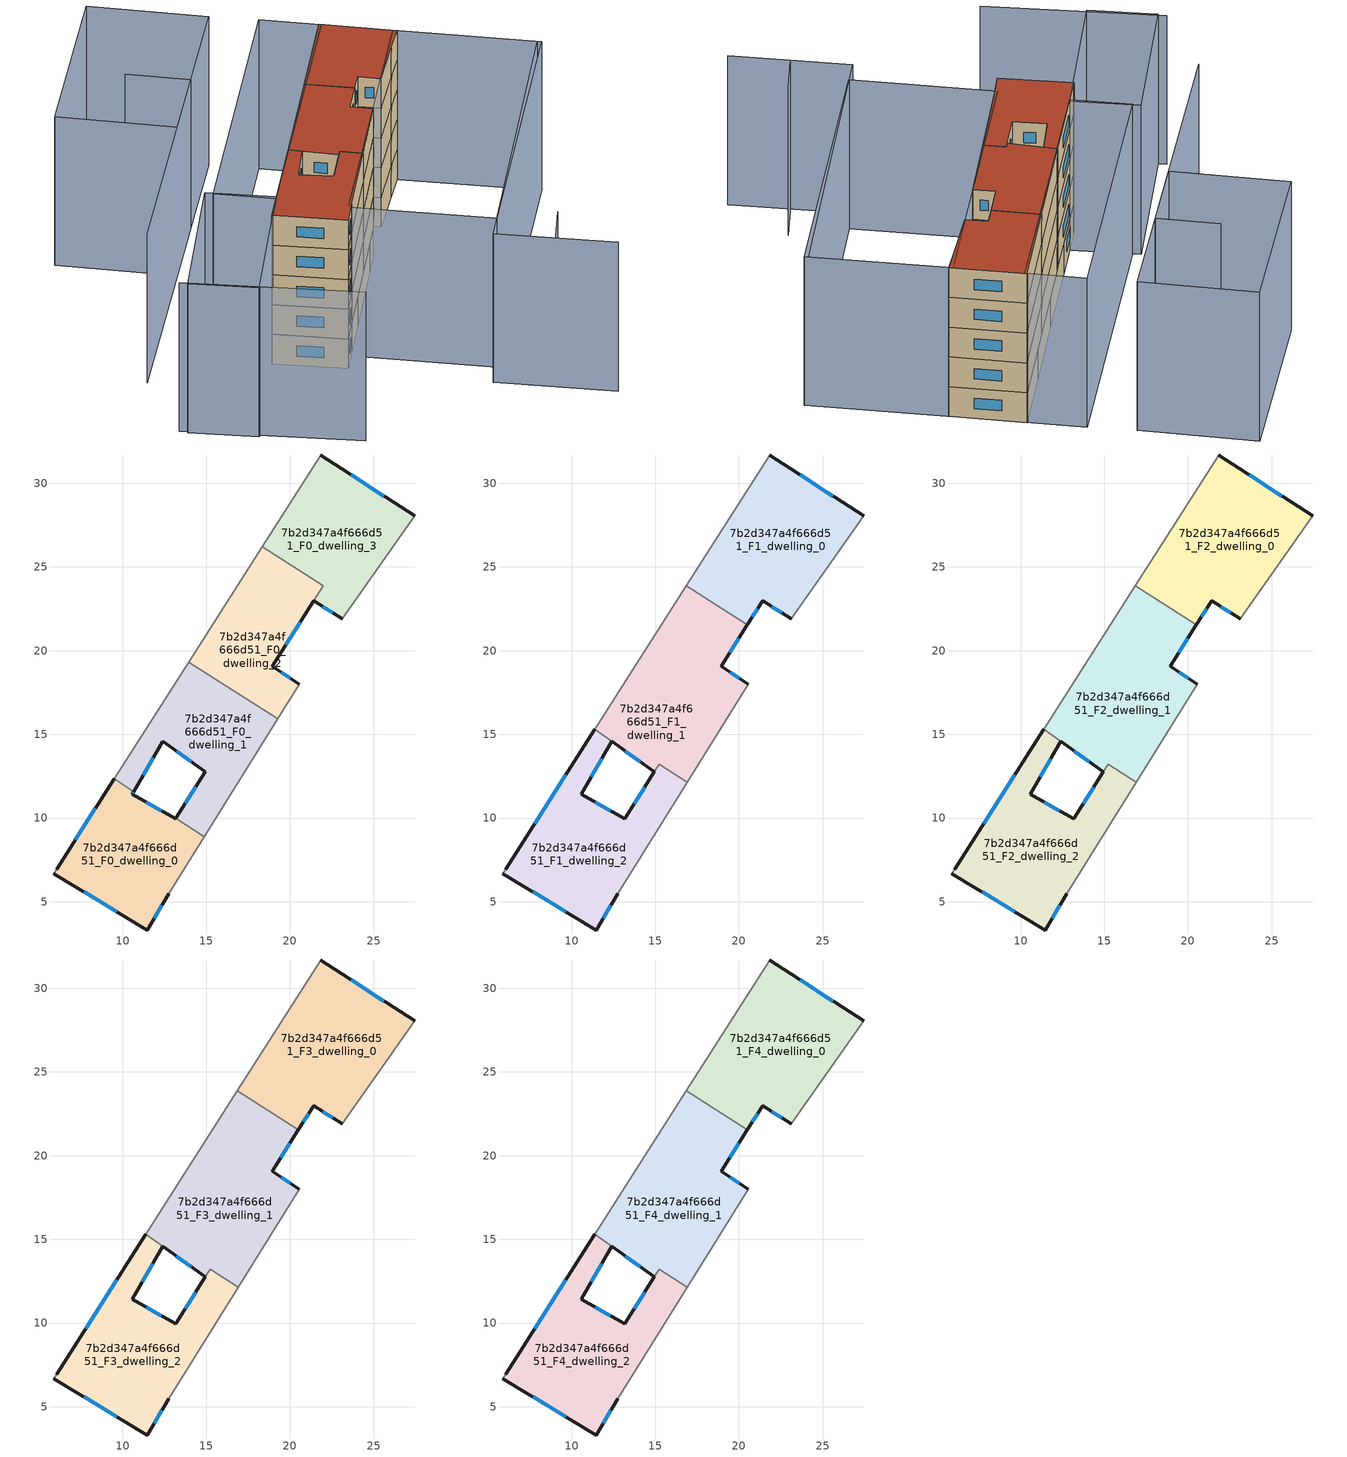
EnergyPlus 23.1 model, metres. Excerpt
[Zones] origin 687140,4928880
7b2d347a4f666d51_F0_dwelling_0
 floor ground (EU_floor_Construction): 13.19,9.98 14.9,8.89 12.78,5.48 11.47,3.31 5.91,6.68 6.06,6.94 9.5,12.33 10.67,11.58 10.58,11.43 13.17,9.95 z0
 wall outside (EU_wall_Construction): 9.5,12.33 6.06,6.94 / 13.19,9.98 13.17,9.95 10.58,11.43 10.67,11.58 / 5.91,6.68 11.47,3.31 12.78,5.48 z0:3
 wall adiabatic (EU_wall_Construction): 6.06,6.94 5.91,6.68 / 12.78,5.48 14.9,8.89 z0:3
 wall to 7b2d347a4f666d51_F0_dwelling_1 (EU_wall_Construction): 10.67,11.58 9.5,12.33 / 14.9,8.89 13.19,9.98 z0:3
 window (EU_Window_Construction): 8.38,10.58 7.18,8.69 / 10.61,11.48 10.65,11.53 / 12.33,10.43 11.42,10.95 / 11.9,4.01 12.35,4.77 / 7.72,5.58 9.66,4.4 z0.98:2.02
7b2d347a4f666d51_F0_dwelling_1
 floor ground (EU_floor_Construction): 19.27,15.93 14.9,8.89 13.19,9.98 14.94,12.76 12.4,14.58 10.67,11.58 9.5,12.33 13.95,19.32 z0
 wall outside (EU_wall_Construction): 10.67,11.58 12.4,14.58 14.94,12.76 13.19,9.98 z0:3
 wall adiabatic (EU_wall_Construction): 13.95,19.32 9.5,12.33 / 14.9,8.89 19.27,15.93 z0:3
 wall to 7b2d347a4f666d51_F0_dwelling_2 (EU_wall_Construction): 19.27,15.93 13.95,19.32 z0:3
 window (EU_Window_Construction): 13.22,13.99 14.12,13.35 / 11.23,12.56 11.84,13.6 / 14.37,11.86 13.76,10.89 z0.98:2.02
7b2d347a4f666d51_F0_dwelling_2
 floor ground (EU_floor_Construction): 21.98,23.88 18.95,19.07 20.56,18 19.27,15.93 13.95,19.32 18.34,26.2 z0
 wall outside (EU_wall_Construction): 20.56,18 18.95,19.07 z0:3
 wall adiabatic (EU_wall_Construction): 18.34,26.2 13.95,19.32 / 19.27,15.93 20.56,18 z0:3
 wall to 7b2d347a4f666d51_F0_dwelling_3 (EU_wall_Construction): 18.95,19.07 21.98,23.88 18.34,26.2 z0:3
 window (EU_Window_Construction): 20.03,18.35 19.47,18.72 z0.98:2.02
7b2d347a4f666d51_F0_dwelling_3
 floor ground (EU_floor_Construction): 27.44,28.05 25.89,25.84 23.11,21.9 21.42,22.98 18.94,19.07 21.98,23.88 18.34,26.2 21.83,31.69 z0
 wall outside (EU_wall_Construction): 27.44,28.05 21.83,31.69 / 18.94,19.07 21.42,22.98 23.11,21.9 z0:3
 wall adiabatic (EU_wall_Construction): 21.83,31.69 18.34,26.2 / 23.11,21.9 25.89,25.84 27.44,28.05 z0:3
 window (EU_Window_Construction): 25.62,29.23 23.66,30.5 / 21.97,22.63 22.56,22.25 / 19.75,20.34 20.61,21.71 z0.98:2.02
7b2d347a4f666d51_F1_dwelling_0
 floor to 7b2d347a4f666d51_F0_dwelling_3 (EU_floor_Construction): 27.44,28.05 25.89,25.84 23.11,21.9 21.42,22.98 20.51,21.55 21.98,23.88 18.34,26.2 21.83,31.69 z3
 floor to 7b2d347a4f666d51_F0_dwelling_2 (EU_floor_Construction): 21.98,23.88 20.51,21.55 16.86,23.88 18.34,26.2 z3
 wall outside (EU_wall_Construction): 27.44,28.05 21.83,31.69 / 20.51,21.55 21.42,22.98 23.11,21.9 z3:6
 wall to 7b2d347a4f666d51_F1_dwelling_1 (EU_wall_Construction): 16.86,23.88 20.51,21.55 z3:6
 wall adiabatic (EU_wall_Construction): 21.83,31.69 16.86,23.88 / 23.11,21.9 25.89,25.84 27.44,28.05 z3:6
 window (EU_Window_Construction): 25.62,29.23 23.66,30.5 / 21.97,22.63 22.56,22.25 / 20.81,22.01 21.12,22.51 z3.98:5.02
7b2d347a4f666d51_F1_dwelling_1
 floor outside (EU_floor_Construction): 14.94,12.76 12.39,14.58 11.39,15.3 z3
 floor to 7b2d347a4f666d51_F0_dwelling_1 (EU_floor_Construction): 19.27,15.93 16.92,12.14 15.23,13.21 14.94,12.76 11.39,15.3 11.49,15.46 13.95,19.32 z3
 floor to 7b2d347a4f666d51_F0_dwelling_2 (EU_floor_Construction): 20.51,21.55 20.33,21.27 18.94,19.07 20.56,18 19.27,15.93 13.95,19.32 16.86,23.88 z3
 wall outside (EU_wall_Construction): 20.56,18 18.94,19.07 20.51,21.55 / 12.39,14.58 14.94,12.76 z3:6
 wall adiabatic (EU_wall_Construction): 16.86,23.88 11.56,15.56 11.39,15.3 / 16.92,12.14 20.56,18 z3:6
 wall to 7b2d347a4f666d51_F1_dwelling_2 (EU_wall_Construction): 15.24,13.21 16.92,12.14 / 14.94,12.76 15.23,13.21 / 11.39,15.3 12.39,14.58 z3:6
 window (EU_Window_Construction): 19.45,19.88 20,20.74 / 20.03,18.35 19.47,18.72 / 13.22,13.98 14.11,13.35 z3.98:5.02
7b2d347a4f666d51_F1_dwelling_2
 floor to 7b2d347a4f666d51_F0_dwelling_0 (EU_floor_Construction): 13.19,9.98 14.9,8.89 12.78,5.48 11.47,3.31 5.91,6.68 6.06,6.94 9.5,12.33 10.67,11.58 10.58,11.43 13.17,9.95 z3
 floor to 7b2d347a4f666d51_F0_dwelling_1 (EU_floor_Construction): 16.92,12.14 14.9,8.89 13.19,9.98 15.24,13.21 z3; 12.39,14.58 10.67,11.58 9.5,12.33 11.39,15.29 z3
 wall outside (EU_wall_Construction): 5.91,6.68 11.47,3.31 12.78,5.48 / 11.39,15.29 6.06,6.94 / 14.95,12.76 13.17,9.95 10.58,11.43 12.39,14.58 z3:6
 wall adiabatic (EU_wall_Construction): 12.78,5.48 16.92,12.14 / 6.06,6.94 5.91,6.68 z3:6
 window (EU_Window_Construction): 11.17,12.45 11.8,13.55 / 12.33,10.43 11.42,10.95 / 11.9,4.01 12.35,4.77 / 7.72,5.58 9.66,4.4 / 9.66,12.58 7.8,9.66 / 14.37,11.84 13.75,10.86 z3.98:5.02
7b2d347a4f666d51_F2_dwelling_0
 floor to 7b2d347a4f666d51_F1_dwelling_0 (EU_floor_Construction): 27.44,28.05 25.89,25.84 23.11,21.9 21.42,22.98 20.51,21.55 16.86,23.88 21.83,31.69 z6
 wall outside (EU_wall_Construction): 27.44,28.05 21.83,31.69 / 20.51,21.55 21.42,22.98 23.11,21.9 z6:9
 wall to 7b2d347a4f666d51_F2_dwelling_1 (EU_wall_Construction): 16.86,23.88 20.51,21.55 z6:9
 wall adiabatic (EU_wall_Construction): 21.83,31.69 16.86,23.88 / 23.11,21.9 25.89,25.84 27.44,28.05 z6:9
 window (EU_Window_Construction): 25.62,29.23 23.66,30.5 / 21.97,22.63 22.56,22.25 / 20.81,22.01 21.12,22.51 z6.98:8.02
7b2d347a4f666d51_F2_dwelling_1
 floor to 7b2d347a4f666d51_F1_dwelling_1 (EU_floor_Construction): 20.51,21.55 18.94,19.07 20.56,18 16.92,12.14 15.23,13.21 14.94,12.76 12.39,14.58 11.39,15.3 11.56,15.56 16.86,23.88 z6
 wall outside (EU_wall_Construction): 20.56,18 18.94,19.07 20.51,21.55 / 12.39,14.58 14.94,12.76 z6:9
 wall adiabatic (EU_wall_Construction): 16.86,23.88 11.56,15.56 11.39,15.3 / 16.92,12.14 20.56,18 z6:9
 wall to 7b2d347a4f666d51_F2_dwelling_2 (EU_wall_Construction): 15.24,13.21 16.92,12.14 / 14.94,12.76 15.23,13.21 / 11.39,15.3 12.39,14.58 z6:9
 window (EU_Window_Construction): 19.45,19.88 20,20.74 / 20.03,18.35 19.47,18.72 / 13.22,13.98 14.11,13.35 z6.98:8.02
7b2d347a4f666d51_F2_dwelling_2
 floor to 7b2d347a4f666d51_F1_dwelling_2 (EU_floor_Construction): 15.24,13.21 16.92,12.14 12.78,5.48 11.47,3.31 5.91,6.68 6.06,6.94 11.39,15.29 12.39,14.58 10.58,11.43 13.17,9.95 z6
 wall outside (EU_wall_Construction): 5.91,6.68 11.47,3.31 12.78,5.48 / 11.39,15.29 6.06,6.94 / 14.95,12.76 13.17,9.95 10.58,11.43 12.39,14.58 z6:9
 wall adiabatic (EU_wall_Construction): 12.78,5.48 16.92,12.14 / 6.06,6.94 5.91,6.68 z6:9
 window (EU_Window_Construction): 11.17,12.45 11.8,13.55 / 12.33,10.43 11.42,10.95 / 11.9,4.01 12.35,4.77 / 7.72,5.58 9.66,4.4 / 9.66,12.58 7.8,9.66 / 14.37,11.84 13.75,10.86 z6.98:8.02
7b2d347a4f666d51_F3_dwelling_0
 floor to 7b2d347a4f666d51_F2_dwelling_0 (EU_floor_Construction): 27.44,28.05 25.89,25.84 23.11,21.9 21.42,22.98 20.51,21.55 16.86,23.88 21.83,31.69 z9
 wall outside (EU_wall_Construction): 27.44,28.05 21.83,31.69 / 20.51,21.55 21.42,22.98 23.11,21.9 z9:12
 wall to 7b2d347a4f666d51_F3_dwelling_1 (EU_wall_Construction): 16.86,23.88 20.51,21.55 z9:12
 wall adiabatic (EU_wall_Construction): 21.83,31.69 16.86,23.88 / 23.11,21.9 25.89,25.84 27.44,28.05 z9:12
 window (EU_Window_Construction): 25.62,29.23 23.66,30.5 / 21.97,22.63 22.56,22.25 / 20.81,22.01 21.12,22.51 z9.98:11.02
7b2d347a4f666d51_F3_dwelling_1
 floor to 7b2d347a4f666d51_F2_dwelling_1 (EU_floor_Construction): 20.51,21.55 18.94,19.07 20.56,18 16.92,12.14 15.23,13.21 14.94,12.76 12.39,14.58 11.39,15.3 11.56,15.56 16.86,23.88 z9
 wall outside (EU_wall_Construction): 20.56,18 18.94,19.07 20.51,21.55 / 12.39,14.58 14.94,12.76 z9:12
 wall adiabatic (EU_wall_Construction): 16.86,23.88 11.56,15.56 11.39,15.3 / 16.92,12.14 20.56,18 z9:12
 wall to 7b2d347a4f666d51_F3_dwelling_2 (EU_wall_Construction): 15.24,13.21 16.92,12.14 / 14.94,12.76 15.23,13.21 / 11.39,15.3 12.39,14.58 z9:12
 window (EU_Window_Construction): 19.45,19.88 20,20.74 / 20.03,18.35 19.47,18.72 / 13.22,13.98 14.11,13.35 z9.98:11.02
7b2d347a4f666d51_F3_dwelling_2
 floor to 7b2d347a4f666d51_F2_dwelling_2 (EU_floor_Construction): 15.24,13.21 16.92,12.14 12.78,5.48 11.47,3.31 5.91,6.68 6.06,6.94 11.39,15.29 12.39,14.58 10.58,11.43 13.17,9.95 z9
 wall outside (EU_wall_Construction): 5.91,6.68 11.47,3.31 12.78,5.48 / 11.39,15.29 6.06,6.94 / 14.95,12.76 13.17,9.95 10.58,11.43 12.39,14.58 z9:12
 wall adiabatic (EU_wall_Construction): 12.78,5.48 16.92,12.14 / 6.06,6.94 5.91,6.68 z9:12
 window (EU_Window_Construction): 11.17,12.45 11.8,13.55 / 12.33,10.43 11.42,10.95 / 11.9,4.01 12.35,4.77 / 7.72,5.58 9.66,4.4 / 9.66,12.58 7.8,9.66 / 14.37,11.84 13.75,10.86 z9.98:11.02
7b2d347a4f666d51_F4_dwelling_0
 floor to 7b2d347a4f666d51_F3_dwelling_0 (EU_floor_Construction): 27.44,28.05 25.89,25.84 23.11,21.9 21.42,22.98 20.51,21.55 16.86,23.88 21.83,31.69 z12
 wall outside (EU_wall_Construction): 27.44,28.05 21.83,31.69 / 20.51,21.55 21.42,22.98 23.11,21.9 z12:15
 wall to 7b2d347a4f666d51_F4_dwelling_1 (EU_wall_Construction): 16.86,23.88 20.51,21.55 z12:15
 wall adiabatic (EU_wall_Construction): 21.83,31.69 16.86,23.88 / 23.11,21.9 25.89,25.84 27.44,28.05 z12:15
 window (EU_Window_Construction): 25.62,29.23 23.66,30.5 / 21.97,22.63 22.56,22.25 / 20.81,22.01 21.12,22.51 z12.98:14.02
 roof outside (EU_roof_Construction): 23.11,21.9 25.89,25.84 27.44,28.05 21.83,31.69 16.86,23.88 20.51,21.55 21.42,22.98 z15
7b2d347a4f666d51_F4_dwelling_1
 floor to 7b2d347a4f666d51_F3_dwelling_1 (EU_floor_Construction): 20.51,21.55 18.94,19.07 20.56,18 16.92,12.14 15.23,13.21 14.94,12.76 12.39,14.58 11.39,15.3 11.56,15.56 16.86,23.88 z12
 wall outside (EU_wall_Construction): 20.56,18 18.94,19.07 20.51,21.55 / 12.39,14.58 14.94,12.76 z12:15
 wall adiabatic (EU_wall_Construction): 16.86,23.88 11.56,15.56 11.39,15.3 / 16.92,12.14 20.56,18 z12:15
 wall to 7b2d347a4f666d51_F4_dwelling_2 (EU_wall_Construction): 15.24,13.21 16.92,12.14 / 14.94,12.76 15.23,13.21 / 11.39,15.3 12.39,14.58 z12:15
 window (EU_Window_Construction): 19.45,19.88 20,20.74 / 20.03,18.35 19.47,18.72 / 13.22,13.98 14.11,13.35 z12.98:14.02
 roof outside (EU_roof_Construction): 16.92,12.14 20.56,18 18.94,19.07 20.51,21.55 16.86,23.88 11.56,15.56 11.39,15.3 12.39,14.58 14.94,12.76 15.23,13.21 z15
7b2d347a4f666d51_F4_dwelling_2
 floor to 7b2d347a4f666d51_F3_dwelling_2 (EU_floor_Construction): 15.24,13.21 16.92,12.14 12.78,5.48 11.47,3.31 5.91,6.68 6.06,6.94 11.39,15.29 12.39,14.58 10.58,11.43 13.17,9.95 z12
 wall outside (EU_wall_Construction): 5.91,6.68 11.47,3.31 12.78,5.48 / 11.39,15.29 6.06,6.94 / 14.95,12.76 13.17,9.95 10.58,11.43 12.39,14.58 z12:15
 wall adiabatic (EU_wall_Construction): 12.78,5.48 16.92,12.14 / 6.06,6.94 5.91,6.68 z12:15
 window (EU_Window_Construction): 11.17,12.45 11.8,13.55 / 12.33,10.43 11.42,10.95 / 11.9,4.01 12.35,4.77 / 7.72,5.58 9.66,4.4 / 9.66,12.58 7.8,9.66 / 14.37,11.84 13.75,10.86 z12.98:14.02
 roof outside (EU_roof_Construction): 12.78,5.48 16.92,12.14 15.24,13.21 13.17,9.95 10.58,11.43 12.39,14.58 11.39,15.29 6.06,6.94 5.91,6.68 11.47,3.31 z15
shading: 26.23,-6.31 27.97,-2.97 / 30.66,-9.35 21.66,-3.71 / 21.66,-3.71 37.47,21.53 / -5.56,0.58 8.1,-7.37 / 3.82,31.6 8.48,28.49 / 8.48,28.49 -4.84,8.53 / 37.8,21.38 22.92,-1.73 / 22.92,-1.73 12.27,5.13 / 12.27,5.13 27.15,28.24 / 27.15,28.24 37.8,21.38 / 17.57,34.46 22.04,31.56 / 22.04,31.56 7.29,8.87 / 7.29,8.87 2.83,11.77 / 2.83,11.77 17.57,34.46 / 13.96,36.69 4.39,22.37 / 4.39,22.37 -4.32,28.19 / -4.32,28.19 5.25,42.51 / 5.25,42.51 13.96,36.69 / 7.44,9.1 0.26,-2.99 / 0.26,-2.99 -4.97,0.12 / -4.97,0.12 2.22,12.21 / 2.22,12.21 7.44,9.1 z0:15
[Building]
EU S2 Campaign: North Axis=0; Terrain=City; Solar Distribution=FullExterior
[Site:Location]
Bologna: Latitude=44.5; Longitude=11.25; Time Zone=1; Elevation=37
[SizingPeriod:WeatherFileDays]
AnnualSizingPeriod: Begin Month=1; Begin Day of Month=1; End Month=12; End Day of Month=31; Day of Week for Start Day=Monday; Use Weather File Daylight Saving Period=No; Use Weather File Rain and Snow Indicators=No
[MATERIAL]
EU_InternalMass_Material: Roughness=MediumRough; Thickness=0.1; Conductivity=1; Density=1800; Specific Heat=900; Thermal Absorptance=0.9; Solar Absorptance=0.7; Visible Absorptance=0.7
[MATERIAL:NOMASS] Roughness=MediumRough; Thermal Absorptance=0.9; Solar Absorptance=0.7; Visible Absorptance=0.7
Name | Thermal Resistance
EU_wall_NoMass | 0.905828
EU_roof_NoMass | 0.37593
EU_floor_NoMass | 0.67114
[WINDOWMATERIAL:SIMPLEGLAZINGSYSTEM]
EU_Window_SimpleGlazing: UFactor=4.52486; Solar Heat Gain Coefficient=0.85; Visible Transmittance=0.85
[CONSTRUCTION]
EU_wall_Construction: EU_wall_NoMass
EU_roof_Construction: EU_roof_NoMass
EU_floor_Construction: EU_floor_NoMass
EU_InternalMass_Construction: EU_InternalMass_Material
EU_Window_Construction: EU_Window_SimpleGlazing
[ZONE] Type=1; Multiplier=1; Ceiling Height=autocalculate; Floor Area=autocalculate; Part of Total Floor Area=Yes
Name | Volume
7b2d347a4f666d51_F0_dwelling_0 | 127.053
7b2d347a4f666d51_F1_dwelling_0; 7b2d347a4f666d51_F2_dwelling_0; 7b2d347a4f666d51_F3_dwelling_0; 7b2d347a4f666d51_F4_dwelling_0 | 169.412
7b2d347a4f666d51_F0_dwelling_1 | 127.028
7b2d347a4f666d51_F1_dwelling_1; 7b2d347a4f666d51_F2_dwelling_1; 7b2d347a4f666d51_F3_dwelling_1; 7b2d347a4f666d51_F4_dwelling_1 | 174.993
7b2d347a4f666d51_F0_dwelling_2 | 120.505
7b2d347a4f666d51_F1_dwelling_2; 7b2d347a4f666d51_F2_dwelling_2; 7b2d347a4f666d51_F3_dwelling_2; 7b2d347a4f666d51_F4_dwelling_2 | 163.793
7b2d347a4f666d51_F0_dwelling_3 | 133.635
[INTERNALMASS] Construction=EU_InternalMass_Construction
Name | Zone or ZoneList | Surface Area
7b2d347a4f666d51_F0_dwelling_0_EU_InternalMass | 7b2d347a4f666d51_F0_dwelling_0 | 42.3516
7b2d347a4f666d51_F0_dwelling_1_EU_InternalMass | 7b2d347a4f666d51_F0_dwelling_1 | 42.3423
7b2d347a4f666d51_F0_dwelling_2_EU_InternalMass | 7b2d347a4f666d51_F0_dwelling_2 | 40.1399
7b2d347a4f666d51_F0_dwelling_3_EU_InternalMass | 7b2d347a4f666d51_F0_dwelling_3 | 44.5598
7b2d347a4f666d51_F1_dwelling_0_EU_InternalMass | 7b2d347a4f666d51_F1_dwelling_0 | 56.4711
7b2d347a4f666d51_F1_dwelling_1_EU_InternalMass | 7b2d347a4f666d51_F1_dwelling_1 | 58.3269
7b2d347a4f666d51_F1_dwelling_2_EU_InternalMass | 7b2d347a4f666d51_F1_dwelling_2 | 54.6081
7b2d347a4f666d51_F2_dwelling_0_EU_InternalMass | 7b2d347a4f666d51_F2_dwelling_0 | 56.4711
7b2d347a4f666d51_F2_dwelling_1_EU_InternalMass | 7b2d347a4f666d51_F2_dwelling_1 | 58.3269
7b2d347a4f666d51_F2_dwelling_2_EU_InternalMass | 7b2d347a4f666d51_F2_dwelling_2 | 54.6081
7b2d347a4f666d51_F3_dwelling_0_EU_InternalMass | 7b2d347a4f666d51_F3_dwelling_0 | 56.4711
7b2d347a4f666d51_F3_dwelling_1_EU_InternalMass | 7b2d347a4f666d51_F3_dwelling_1 | 58.3269
7b2d347a4f666d51_F3_dwelling_2_EU_InternalMass | 7b2d347a4f666d51_F3_dwelling_2 | 54.6081
7b2d347a4f666d51_F4_dwelling_0_EU_InternalMass | 7b2d347a4f666d51_F4_dwelling_0 | 56.4711
7b2d347a4f666d51_F4_dwelling_1_EU_InternalMass | 7b2d347a4f666d51_F4_dwelling_1 | 58.3269
7b2d347a4f666d51_F4_dwelling_2_EU_InternalMass | 7b2d347a4f666d51_F4_dwelling_2 | 54.6081
[OTHEREQUIPMENT] Fuel Type=Electricity; Design Level Calculation Method=Watts/Area; Power per Zone Floor Area=1; Fraction Latent=0; Fraction Radiant=0; Fraction Lost=0; Carbon Dioxide Generation Rate=0; EndUse Subcategory=EU_Step8_InternalGains
Name | Zone or ZoneList or Space or SpaceList | Schedule
EU_Step8_InternalGain_7b2d347a4f666d51_F0_dwelling_0_f000 | 7b2d347a4f666d51_F0_dwelling_0 | EU_Step8_GainSchedule_7b2d347a4f666d51_F0_dwelling_0_f000
EU_Step8_InternalGain_7b2d347a4f666d51_F0_dwelling_1_f000 | 7b2d347a4f666d51_F0_dwelling_1 | EU_Step8_GainSchedule_7b2d347a4f666d51_F0_dwelling_1_f000
EU_Step8_InternalGain_7b2d347a4f666d51_F0_dwelling_2_f000 | 7b2d347a4f666d51_F0_dwelling_2 | EU_Step8_GainSchedule_7b2d347a4f666d51_F0_dwelling_2_f000
EU_Step8_InternalGain_7b2d347a4f666d51_F0_dwelling_3_f000 | 7b2d347a4f666d51_F0_dwelling_3 | EU_Step8_GainSchedule_7b2d347a4f666d51_F0_dwelling_3_f000
EU_Step8_InternalGain_7b2d347a4f666d51_F1_dwelling_0_f000 | 7b2d347a4f666d51_F1_dwelling_0 | EU_Step8_GainSchedule_7b2d347a4f666d51_F1_dwelling_0_f000
EU_Step8_InternalGain_7b2d347a4f666d51_F1_dwelling_1_f000 | 7b2d347a4f666d51_F1_dwelling_1 | EU_Step8_GainSchedule_7b2d347a4f666d51_F1_dwelling_1_f000
EU_Step8_InternalGain_7b2d347a4f666d51_F1_dwelling_2_f000 | 7b2d347a4f666d51_F1_dwelling_2 | EU_Step8_GainSchedule_7b2d347a4f666d51_F1_dwelling_2_f000
EU_Step8_InternalGain_7b2d347a4f666d51_F2_dwelling_0_f000 | 7b2d347a4f666d51_F2_dwelling_0 | EU_Step8_GainSchedule_7b2d347a4f666d51_F2_dwelling_0_f000
EU_Step8_InternalGain_7b2d347a4f666d51_F2_dwelling_1_f000 | 7b2d347a4f666d51_F2_dwelling_1 | EU_Step8_GainSchedule_7b2d347a4f666d51_F2_dwelling_1_f000
EU_Step8_InternalGain_7b2d347a4f666d51_F2_dwelling_2_f000 | 7b2d347a4f666d51_F2_dwelling_2 | EU_Step8_GainSchedule_7b2d347a4f666d51_F2_dwelling_2_f000
EU_Step8_InternalGain_7b2d347a4f666d51_F3_dwelling_0_f000 | 7b2d347a4f666d51_F3_dwelling_0 | EU_Step8_GainSchedule_7b2d347a4f666d51_F3_dwelling_0_f000
EU_Step8_InternalGain_7b2d347a4f666d51_F3_dwelling_1_f000 | 7b2d347a4f666d51_F3_dwelling_1 | EU_Step8_GainSchedule_7b2d347a4f666d51_F3_dwelling_1_f000
EU_Step8_InternalGain_7b2d347a4f666d51_F3_dwelling_2_f000 | 7b2d347a4f666d51_F3_dwelling_2 | EU_Step8_GainSchedule_7b2d347a4f666d51_F3_dwelling_2_f000
EU_Step8_InternalGain_7b2d347a4f666d51_F4_dwelling_0_f000 | 7b2d347a4f666d51_F4_dwelling_0 | EU_Step8_GainSchedule_7b2d347a4f666d51_F4_dwelling_0_f000
EU_Step8_InternalGain_7b2d347a4f666d51_F4_dwelling_1_f000 | 7b2d347a4f666d51_F4_dwelling_1 | EU_Step8_GainSchedule_7b2d347a4f666d51_F4_dwelling_1_f000
EU_Step8_InternalGain_7b2d347a4f666d51_F4_dwelling_2_f000 | 7b2d347a4f666d51_F4_dwelling_2 | EU_Step8_GainSchedule_7b2d347a4f666d51_F4_dwelling_2_f000
[ZONEVENTILATION:DESIGNFLOWRATE] Schedule=EU_AlwaysOn; Design Flow Rate Calculation Method=AirChanges/Hour; Air Changes per Hour=0.73129; Ventilation Type=Natural; Fan Pressure Rise=0; Fan Total Efficiency=1; Constant Term Coefficient=1; Temperature Term Coefficient=0; Velocity Term Coefficient=0; Velocity Squared Term Coefficient=0; Minimum Indoor Temperature=-100; Maximum Indoor Temperature=100; Delta Temperature=-100; Minimum Outdoor Temperature=-100; Maximum Outdoor Temperature=100; Maximum Wind Speed=40
Name | Zone or ZoneList or Space or SpaceList
EU_ConstantAir_7b2d347a4f666d51_F0_dwelling_0 | 7b2d347a4f666d51_F0_dwelling_0
EU_ConstantAir_7b2d347a4f666d51_F0_dwelling_1 | 7b2d347a4f666d51_F0_dwelling_1
EU_ConstantAir_7b2d347a4f666d51_F0_dwelling_2 | 7b2d347a4f666d51_F0_dwelling_2
EU_ConstantAir_7b2d347a4f666d51_F0_dwelling_3 | 7b2d347a4f666d51_F0_dwelling_3
EU_ConstantAir_7b2d347a4f666d51_F1_dwelling_0 | 7b2d347a4f666d51_F1_dwelling_0
EU_ConstantAir_7b2d347a4f666d51_F1_dwelling_1 | 7b2d347a4f666d51_F1_dwelling_1
EU_ConstantAir_7b2d347a4f666d51_F1_dwelling_2 | 7b2d347a4f666d51_F1_dwelling_2
EU_ConstantAir_7b2d347a4f666d51_F2_dwelling_0 | 7b2d347a4f666d51_F2_dwelling_0
EU_ConstantAir_7b2d347a4f666d51_F2_dwelling_1 | 7b2d347a4f666d51_F2_dwelling_1
EU_ConstantAir_7b2d347a4f666d51_F2_dwelling_2 | 7b2d347a4f666d51_F2_dwelling_2
EU_ConstantAir_7b2d347a4f666d51_F3_dwelling_0 | 7b2d347a4f666d51_F3_dwelling_0
EU_ConstantAir_7b2d347a4f666d51_F3_dwelling_1 | 7b2d347a4f666d51_F3_dwelling_1
EU_ConstantAir_7b2d347a4f666d51_F3_dwelling_2 | 7b2d347a4f666d51_F3_dwelling_2
EU_ConstantAir_7b2d347a4f666d51_F4_dwelling_0 | 7b2d347a4f666d51_F4_dwelling_0
EU_ConstantAir_7b2d347a4f666d51_F4_dwelling_1 | 7b2d347a4f666d51_F4_dwelling_1
EU_ConstantAir_7b2d347a4f666d51_F4_dwelling_2 | 7b2d347a4f666d51_F4_dwelling_2
[HVACTEMPLATE:THERMOSTAT] Constant Heating Setpoint=20; Constant Cooling Setpoint=50
EU_HeatOnly_7b2d347a4f666d51_F0_dwelling_0; EU_HeatOnly_7b2d347a4f666d51_F0_dwelling_1; EU_HeatOnly_7b2d347a4f666d51_F0_dwelling_2; EU_HeatOnly_7b2d347a4f666d51_F0_dwelling_3; EU_HeatOnly_7b2d347a4f666d51_F1_dwelling_0; EU_HeatOnly_7b2d347a4f666d51_F1_dwelling_1; EU_HeatOnly_7b2d347a4f666d51_F1_dwelling_2; EU_HeatOnly_7b2d347a4f666d51_F2_dwelling_0; EU_HeatOnly_7b2d347a4f666d51_F2_dwelling_1; EU_HeatOnly_7b2d347a4f666d51_F2_dwelling_2; EU_HeatOnly_7b2d347a4f666d51_F3_dwelling_0; EU_HeatOnly_7b2d347a4f666d51_F3_dwelling_1; EU_HeatOnly_7b2d347a4f666d51_F3_dwelling_2; EU_HeatOnly_7b2d347a4f666d51_F4_dwelling_0; EU_HeatOnly_7b2d347a4f666d51_F4_dwelling_1; EU_HeatOnly_7b2d347a4f666d51_F4_dwelling_2
[HVACTEMPLATE:ZONE:IDEALLOADSAIRSYSTEM] System Availability Schedule=EU_AlwaysOn; Maximum Heating Supply Air Temperature=50; Minimum Cooling Supply Air Temperature=13; Maximum Heating Supply Air Humidity Ratio=0.0156; Minimum Cooling Supply Air Humidity Ratio=0.0077; Heating Limit=NoLimit; Cooling Limit=NoLimit; Heating Availability Schedule=EU_AlwaysOn; Cooling Availability Schedule=EU_CoolingOff; Dehumidification Control Type=ConstantSensibleHeatRatio; Cooling Sensible Heat Ratio=0.7; Dehumidification Setpoint=60; Humidification Control Type=None; Humidification Setpoint=30; Outdoor Air Method=None; Outdoor Air Flow Rate per Person=0.00944; Outdoor Air Flow Rate per Zone Floor Area=0; Outdoor Air Flow Rate per Zone=0; Demand Controlled Ventilation Type=None; Outdoor Air Economizer Type=NoEconomizer; Heat Recovery Type=None; Sensible Heat Recovery Effectiveness=0.7; Latent Heat Recovery Effectiveness=0.65
Name | Template Thermostat
7b2d347a4f666d51_F0_dwelling_0 | EU_HeatOnly_7b2d347a4f666d51_F0_dwelling_0
7b2d347a4f666d51_F0_dwelling_1 | EU_HeatOnly_7b2d347a4f666d51_F0_dwelling_1
7b2d347a4f666d51_F0_dwelling_2 | EU_HeatOnly_7b2d347a4f666d51_F0_dwelling_2
7b2d347a4f666d51_F0_dwelling_3 | EU_HeatOnly_7b2d347a4f666d51_F0_dwelling_3
7b2d347a4f666d51_F1_dwelling_0 | EU_HeatOnly_7b2d347a4f666d51_F1_dwelling_0
7b2d347a4f666d51_F1_dwelling_1 | EU_HeatOnly_7b2d347a4f666d51_F1_dwelling_1
7b2d347a4f666d51_F1_dwelling_2 | EU_HeatOnly_7b2d347a4f666d51_F1_dwelling_2
7b2d347a4f666d51_F2_dwelling_0 | EU_HeatOnly_7b2d347a4f666d51_F2_dwelling_0
7b2d347a4f666d51_F2_dwelling_1 | EU_HeatOnly_7b2d347a4f666d51_F2_dwelling_1
7b2d347a4f666d51_F2_dwelling_2 | EU_HeatOnly_7b2d347a4f666d51_F2_dwelling_2
7b2d347a4f666d51_F3_dwelling_0 | EU_HeatOnly_7b2d347a4f666d51_F3_dwelling_0
7b2d347a4f666d51_F3_dwelling_1 | EU_HeatOnly_7b2d347a4f666d51_F3_dwelling_1
7b2d347a4f666d51_F3_dwelling_2 | EU_HeatOnly_7b2d347a4f666d51_F3_dwelling_2
7b2d347a4f666d51_F4_dwelling_0 | EU_HeatOnly_7b2d347a4f666d51_F4_dwelling_0
7b2d347a4f666d51_F4_dwelling_1 | EU_HeatOnly_7b2d347a4f666d51_F4_dwelling_1
7b2d347a4f666d51_F4_dwelling_2 | EU_HeatOnly_7b2d347a4f666d51_F4_dwelling_2
[SIZING:ZONE] Zone Cooling Design Supply Air Temperature Input Method=SupplyAirTemperature; Zone Cooling Design Supply Air Temperature=13; Zone Heating Design Supply Air Temperature Input Method=SupplyAirTemperature; Zone Heating Design Supply Air Temperature=50; Zone Cooling Design Supply Air Humidity Ratio=0.008; Zone Heating Design Supply Air Humidity Ratio=0.008; Cooling Design Air Flow Method=DesignDay; Cooling Design Air Flow Rate=0; Cooling Minimum Air Flow per Zone Floor Area=0.000762; Cooling Minimum Air Flow=0; Cooling Minimum Air Flow Fraction=0.2; Heating Design Air Flow Method=DesignDay; Heating Design Air Flow Rate=0; Heating Maximum Air Flow per Zone Floor Area=0.002032; Heating Maximum Air Flow=0.141576; Heating Maximum Air Flow Fraction=0.3; Account for Dedicated Outdoor Air System=No; Dedicated Outdoor Air System Control Strategy=NeutralSupplyAir; Dedicated Outdoor Air Low Setpoint Temperature for Design=autosize; Dedicated Outdoor Air High Setpoint Temperature for Design=autosize; Zone Load Sizing Method=Sensible Load Only No Latent Load; Zone Latent Cooling Design Supply Air Humidity Ratio Input Method=HumidityRatioDifference; Zone Cooling Design Supply Air Humidity Ratio Difference=0.005; Zone Latent Heating Design Supply Air Humidity Ratio Input Method=HumidityRatioDifference; Zone Humidification Design Supply Air Humidity Ratio Difference=0.005
7b2d347a4f666d51_F0_dwelling_0; 7b2d347a4f666d51_F0_dwelling_1; 7b2d347a4f666d51_F0_dwelling_2; 7b2d347a4f666d51_F0_dwelling_3; 7b2d347a4f666d51_F1_dwelling_0; 7b2d347a4f666d51_F1_dwelling_1; 7b2d347a4f666d51_F1_dwelling_2; 7b2d347a4f666d51_F2_dwelling_0; 7b2d347a4f666d51_F2_dwelling_1; 7b2d347a4f666d51_F2_dwelling_2; 7b2d347a4f666d51_F3_dwelling_0; 7b2d347a4f666d51_F3_dwelling_1; 7b2d347a4f666d51_F3_dwelling_2; 7b2d347a4f666d51_F4_dwelling_0; 7b2d347a4f666d51_F4_dwelling_1; 7b2d347a4f666d51_F4_dwelling_2
[SCHEDULE:CONSTANT]
Name | Hourly Value
EU_AlwaysOn | 1
EU_CoolingOff | 0
[SCHEDULE:FILE] Column Number=1; Rows to Skip at Top=0; Number of Hours of Data=8760; Column Separator=Comma; Interpolate to Timestep=No; Minutes per Item=60; Adjust Schedule for Daylight Savings=Yes
Name | File
EU_Step8_GainSchedule_7b2d347a4f666d51_F0_dwelling_0_f000 | ../../schedules/7b2d347a4f666d51/7b2d347a4f666d51_F0_dwelling_0_f000_gain.csv
EU_Step8_GainSchedule_7b2d347a4f666d51_F0_dwelling_1_f000 | ../../schedules/7b2d347a4f666d51/7b2d347a4f666d51_F0_dwelling_1_f000_gain.csv
EU_Step8_GainSchedule_7b2d347a4f666d51_F0_dwelling_2_f000 | ../../schedules/7b2d347a4f666d51/7b2d347a4f666d51_F0_dwelling_2_f000_gain.csv
EU_Step8_GainSchedule_7b2d347a4f666d51_F0_dwelling_3_f000 | ../../schedules/7b2d347a4f666d51/7b2d347a4f666d51_F0_dwelling_3_f000_gain.csv
EU_Step8_GainSchedule_7b2d347a4f666d51_F1_dwelling_0_f000 | ../../schedules/7b2d347a4f666d51/7b2d347a4f666d51_F1_dwelling_0_f000_gain.csv
EU_Step8_GainSchedule_7b2d347a4f666d51_F1_dwelling_1_f000 | ../../schedules/7b2d347a4f666d51/7b2d347a4f666d51_F1_dwelling_1_f000_gain.csv
EU_Step8_GainSchedule_7b2d347a4f666d51_F1_dwelling_2_f000 | ../../schedules/7b2d347a4f666d51/7b2d347a4f666d51_F1_dwelling_2_f000_gain.csv
EU_Step8_GainSchedule_7b2d347a4f666d51_F2_dwelling_0_f000 | ../../schedules/7b2d347a4f666d51/7b2d347a4f666d51_F2_dwelling_0_f000_gain.csv
EU_Step8_GainSchedule_7b2d347a4f666d51_F2_dwelling_1_f000 | ../../schedules/7b2d347a4f666d51/7b2d347a4f666d51_F2_dwelling_1_f000_gain.csv
EU_Step8_GainSchedule_7b2d347a4f666d51_F2_dwelling_2_f000 | ../../schedules/7b2d347a4f666d51/7b2d347a4f666d51_F2_dwelling_2_f000_gain.csv
EU_Step8_GainSchedule_7b2d347a4f666d51_F3_dwelling_0_f000 | ../../schedules/7b2d347a4f666d51/7b2d347a4f666d51_F3_dwelling_0_f000_gain.csv
EU_Step8_GainSchedule_7b2d347a4f666d51_F3_dwelling_1_f000 | ../../schedules/7b2d347a4f666d51/7b2d347a4f666d51_F3_dwelling_1_f000_gain.csv
EU_Step8_GainSchedule_7b2d347a4f666d51_F3_dwelling_2_f000 | ../../schedules/7b2d347a4f666d51/7b2d347a4f666d51_F3_dwelling_2_f000_gain.csv
EU_Step8_GainSchedule_7b2d347a4f666d51_F4_dwelling_0_f000 | ../../schedules/7b2d347a4f666d51/7b2d347a4f666d51_F4_dwelling_0_f000_gain.csv
EU_Step8_GainSchedule_7b2d347a4f666d51_F4_dwelling_1_f000 | ../../schedules/7b2d347a4f666d51/7b2d347a4f666d51_F4_dwelling_1_f000_gain.csv
EU_Step8_GainSchedule_7b2d347a4f666d51_F4_dwelling_2_f000 | ../../schedules/7b2d347a4f666d51/7b2d347a4f666d51_F4_dwelling_2_f000_gain.csv
